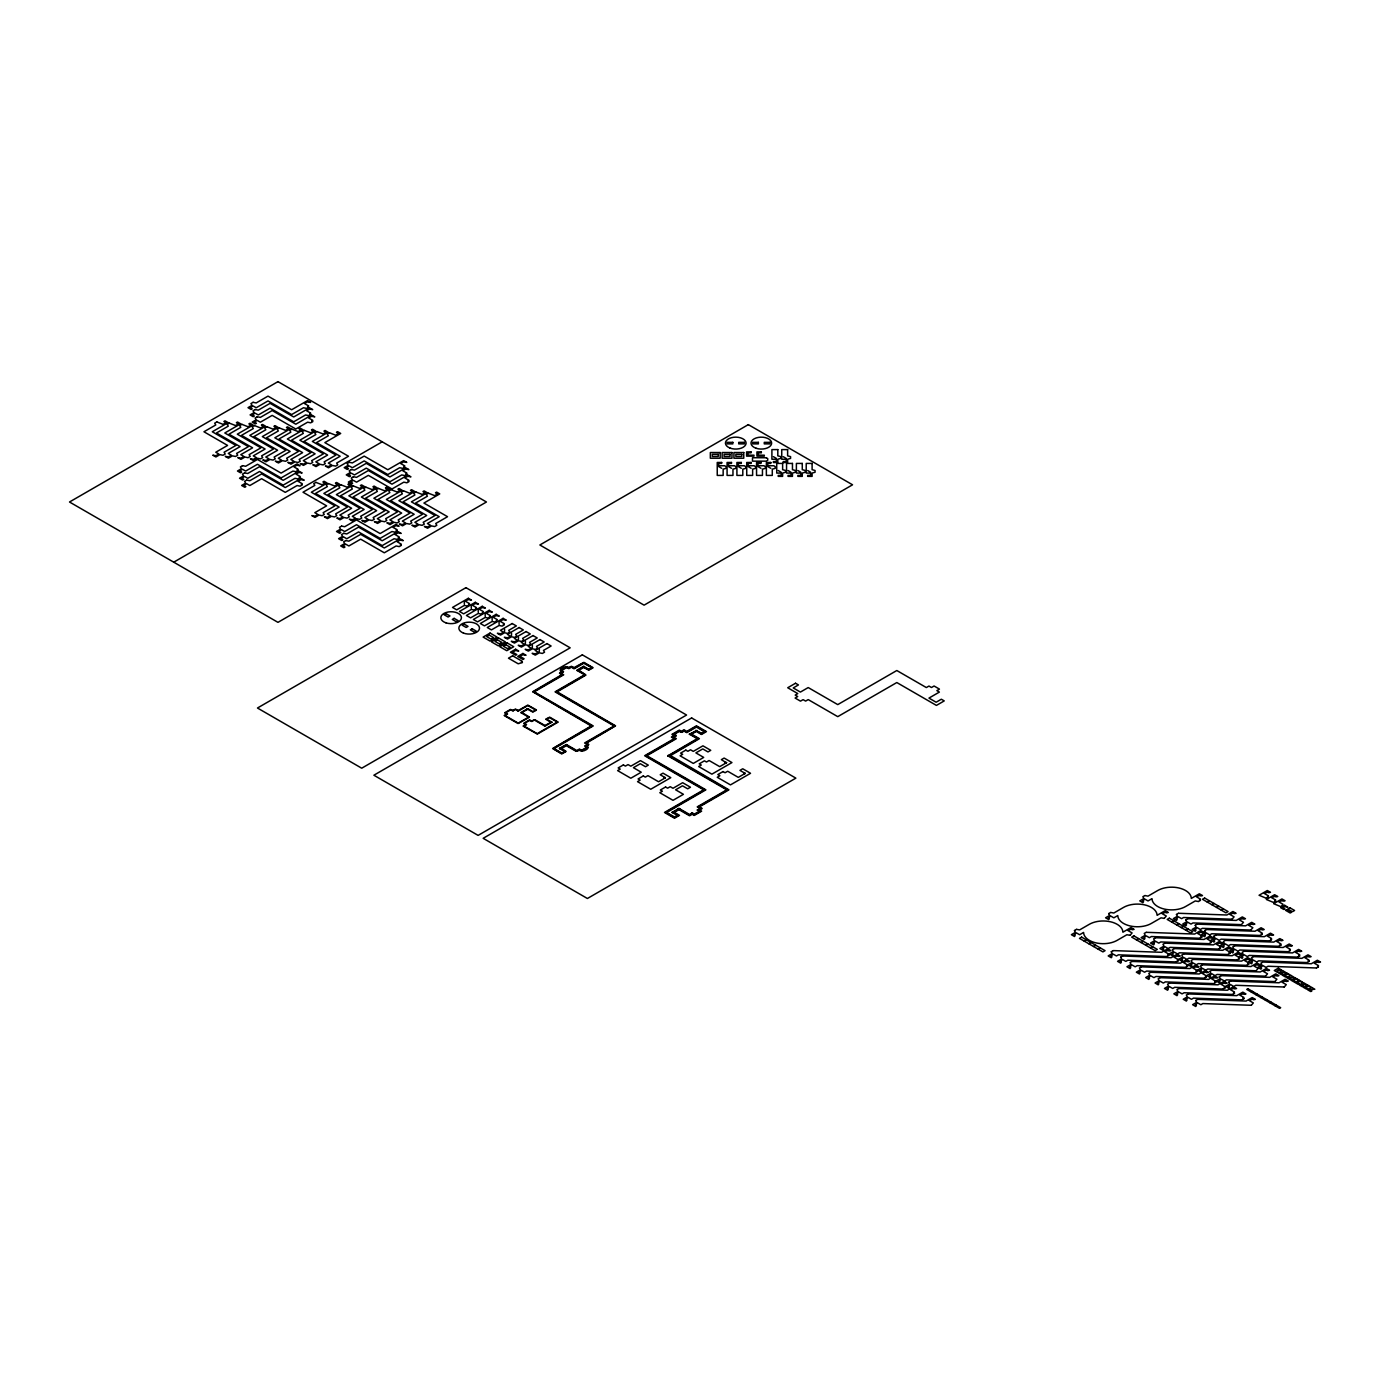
<?xml version="1.0" encoding="UTF-8"?>
<svg xmlns="http://www.w3.org/2000/svg" width="1390" height="1390" viewBox="0 0 1390 1390"><rect width="100%" height="100%" fill="white"/><g stroke="black" fill="none" stroke-linecap="round" stroke-linejoin="round"><path stroke-width="1.5" d="M504.883 712.688L510.495 709.421L513.362 710.69M504.327 715.364L506.586 714.008M533.517 691.699L562.689 674.793L560.309 673.385M523.822 723.217L529.434 719.951L532.301 721.236M560.813 670.362L566.425 667.096L569.292 668.364M523.266 725.91L525.524 724.538M529.347 717.257L518.088 723.547L504.344 715.676M560.257 673.038L562.516 671.683M536.366 710.203L532.787 712.062L527.714 709.23L521.354 712.896M545.94 719.03L549.71 717.17L557.929 721.931M585.26 674.967L556.087 691.838L614.814 725.806M592.314 667.878L588.665 669.719L583.644 666.905L577.284 670.571M557.911 722.244L537.357 734.076L523.3 726.24M553.376 748.428L592.227 725.945L533.517 691.977M565.296 751.712L561.647 753.484L553.411 748.741M588.039 744.762L585.798 746.1M587.501 747.42L581.889 750.687L579.022 749.418M614.797 726.119L585.624 742.99L588.057 744.467M527.036 708.883L528.374 708.883M528.356 709.265L527.123 709.317M582.983 666.557L584.321 666.557M584.234 666.991L583.036 666.957M550.44 722.001L551.795 722.001M551.76 722.383L550.44 722.348M559.527 748.289L560.865 748.289M560.795 748.724L559.579 748.706M674.776 735.397L676.113 735.397M676.044 735.814L674.828 735.797M680.735 731.957L682.073 731.957M681.986 732.391L684.002 731.053L686.782 732.652L696.442 727.074L704.261 731.592L701.481 733.19L695.678 730.358M667.739 755.552L669.077 755.552M669.077 755.899L667.739 755.899L697.207 738.681L689.388 734.163L696.946 730.445M689.457 733.99L690.795 733.99M690.778 734.372L689.457 734.337M696.911 730.827L695.678 730.862M664.02 777.601L665.358 777.601M665.271 778.035L664.038 777.983M680.753 732.339L679.345 731.366L674.133 734.389L676.183 735.571L673.577 737.065L676.357 738.681L646.837 755.726L705.894 789.833L666.696 812.455L674.515 816.972L677.295 815.357L672.082 812.351L673.49 812.177M673.472 812.559L672.204 812.577M678.303 808.632L679.641 808.632M679.554 809.067L678.32 809.015M725.163 762.485L726.501 762.485M726.484 762.867L721.358 759.652L724.138 758.054L731.957 762.571L711.871 774.161L698.666 766.533L701.272 765.039L699.222 763.84L704.435 760.834L706.485 762.015L709.091 760.521L719.69 766.637L726.57 762.658L725.18 762.867M691.508 813.237L692.846 813.237M692.811 813.619L691.525 813.619M672.082 812.351L678.963 808.389L689.562 814.505L692.168 812.994L694.218 814.175L699.431 811.169L697.38 809.988L698.788 809.814M698.77 810.196L697.467 810.196M743.754 773.222L745.092 773.222M745.075 773.605L743.754 773.57M173.733 562.186L382.198 441.812M568.771 668.069L571.412 666.748L574.157 668.173M573.636 668.468L583.731 662.769L592.331 667.565M512.841 710.394L515.464 709.074L518.227 710.499M517.706 710.794L527.8 705.095L536.401 709.89M531.779 720.923L534.768 719.673L544.984 725.545M544.463 725.841L551.118 722.174M560.205 748.463L566.859 744.797M579.543 749.714L576.503 750.965L566.338 745.092M675.088 735.571L672.482 737.065L675.262 738.681L645.725 755.726L704.799 789.833L665.601 812.455L674.515 817.598L678.407 815.357L673.194 812.351L678.963 809.015L689.562 815.131L692.168 813.636L694.218 814.818L700.543 811.169L698.492 809.988L701.099 808.476L698.319 806.878L727.839 789.833L668.781 755.726L698.319 738.681L690.5 734.163L696.268 730.827L701.481 733.833L705.373 731.592L696.442 726.449L686.782 732.026L684.002 730.41L681.395 731.922L679.345 730.74L673.038 734.389L675.662 735.866M697.38 809.988L699.987 808.476L697.207 806.878L726.744 789.833L667.669 755.726M1074.47 930.483L1076.416 929.354M1108.681 913.577L1110.627 912.466M1144.821 895.56L1142.875 896.689L1143.848 898.531L1139.765 900.894L1142.893 902.701L1143.553 901.745A1.824 1.06 0 0 0 1142.458 901.12L1144.891 899.139L1148.018 900.946L1151.997 898.652A19.651 11.346 0 0 0 1164.212 909.043A19.651 11.346 0 0 0 1185.548 906.558L1195.278 900.946L1198.267 901.502M1084.165 941.065L1086.32 939.831M1088.856 943.775L1091.011 942.542M1093.548 946.486L1095.702 945.252M1098.239 949.196L1100.394 947.945M1130.07 935.296L1132.085 932.933L1127.916 930.518L1131.338 929.111A1.824 1.06 0 0 0 1132.433 929.736L1134.084 929.371L1130.956 927.564L1122.894 932.203A19.651 11.346 0 0 0 1110.679 921.813A19.651 11.346 0 0 0 1089.343 924.298L1079.613 929.91L1076.624 929.354M1164.264 918.39L1166.28 916.027L1162.11 913.63L1165.55 912.222A1.824 1.06 0 0 0 1166.644 912.848L1168.278 912.466L1165.15 910.659L1157.106 915.315A19.651 11.346 0 0 0 1144.873 904.925A19.651 11.346 0 0 0 1123.554 907.409L1113.824 913.022L1110.836 912.466M1111.288 951.716L1113.234 950.604M1198.475 901.502L1200.421 900.373M1176.461 914.411L1178.407 913.282M1146.194 932.325L1144.248 933.437L1145.221 935.296L1141.138 937.642L1144.265 939.449L1144.908 938.511A1.824 1.06 0 0 0 1143.814 937.868L1146.264 935.887L1149.391 937.694L1151.389 936.547L1199.622 938.267M1136.377 939.814L1138.532 938.563M1171.874 922.143L1174.029 920.892M1207.163 901.988L1209.317 900.755M1141.068 942.524L1143.223 941.273M1120.67 957.137L1122.616 956.007M1176.565 924.854L1178.72 923.603M1185.844 919.832L1187.79 918.703M1211.854 904.699L1214.009 903.465M1155.577 937.746L1153.63 938.858L1154.603 940.7L1150.52 943.063L1153.648 944.87L1154.291 943.914A1.824 1.06 0 0 0 1153.196 943.289L1155.646 941.308L1158.774 943.115L1160.772 941.951L1209.005 943.671M1145.76 945.235L1147.914 943.984M1181.257 927.564L1183.411 926.313M1216.545 907.409L1218.7 906.158M1150.451 947.928L1152.605 946.694M1131.999 961.428L1130.053 962.558L1131.026 964.399L1126.943 966.762L1130.07 968.569L1130.713 967.614A1.824 1.06 0 0 0 1129.618 966.988L1132.068 965.007L1135.196 966.815L1137.194 965.65L1185.427 967.37M1185.948 930.275L1188.102 929.024M1195.226 925.236L1197.172 924.124M1221.237 910.12L1223.391 908.869M1164.942 943.15L1162.996 944.279L1163.969 946.121L1159.903 948.484L1163.013 950.291L1163.673 949.335A1.824 1.06 0 0 0 1162.579 948.71L1165.011 946.729L1168.139 948.536L1170.154 947.372L1218.387 949.092M1141.364 966.849L1139.435 967.961L1140.391 969.82L1136.325 972.166L1139.452 973.973L1140.095 973.035A1.824 1.06 0 0 0 1139.001 972.392L1141.433 970.411L1144.561 972.218L1146.576 971.071L1194.809 972.792M1204.609 930.657L1206.555 929.528M1174.324 948.571L1172.378 949.7L1173.351 951.542L1169.268 953.905L1172.396 955.694L1173.056 954.756A1.824 1.06 0 0 0 1171.961 954.131L1174.394 952.15L1177.521 953.94L1179.537 952.793L1227.77 954.513M1266.446 898.235L1268.392 897.106M1166.87 956.529L1168.816 955.417M1232.061 919.224L1234.077 916.861L1229.907 914.446L1233.33 913.039A1.824 1.06 0 0 0 1234.424 913.682L1236.075 913.299L1232.947 911.493L1226.866 915.002L1178.616 913.282M1199.831 938.267L1201.777 937.138M1150.746 972.27L1148.8 973.382L1149.773 975.224L1145.69 977.587L1148.818 979.394L1149.478 978.438A1.824 1.06 0 0 0 1148.383 977.813L1150.816 975.832L1153.943 977.639L1155.959 976.475L1204.192 978.195M1213.991 936.078L1215.937 934.949M1183.707 953.992L1181.761 955.104L1182.734 956.963L1178.65 959.308L1181.778 961.115L1182.438 960.177A1.824 1.06 0 0 0 1181.344 959.534L1183.776 957.554L1186.904 959.361L1188.902 958.214L1237.152 959.917M1273.744 902.457L1275.69 901.328M1176.253 961.95L1178.199 960.82M1241.444 924.645L1243.459 922.282L1239.289 919.867L1242.712 918.46A1.824 1.06 0 0 0 1243.807 919.085L1245.457 918.721L1242.33 916.914L1236.249 920.423L1187.998 918.703M1209.213 943.671L1211.159 942.559M1281.041 906.662L1283.057 904.299L1278.887 901.884L1282.327 900.477A1.824 1.06 0 0 0 1283.422 901.102L1285.055 900.737L1281.928 898.93L1273.674 903.691L1280.833 906.662M1160.129 977.674L1158.183 978.803L1159.156 980.645L1155.073 983.008L1158.2 984.815L1158.86 983.859A1.824 1.06 0 0 0 1157.766 983.234L1160.198 981.253L1163.326 983.06L1165.324 981.896L1213.574 983.616M1225.32 940.37L1223.374 941.499L1224.347 943.341L1220.264 945.687L1223.391 947.494L1224.034 946.555A1.824 1.06 0 0 0 1222.939 945.912L1225.389 943.932L1228.517 945.739L1230.515 944.592L1278.748 946.312M1193.089 959.395L1191.143 960.525L1192.116 962.366L1188.033 964.73L1191.16 966.536L1191.821 965.581A1.824 1.06 0 0 0 1190.726 964.955L1193.159 962.975L1196.286 964.782L1198.284 963.618L1246.535 965.338M1185.635 967.37L1187.581 966.241M1250.826 930.049L1252.842 927.686L1248.672 925.288L1252.095 923.881A1.824 1.06 0 0 0 1253.189 924.506L1254.84 924.124L1251.712 922.317L1245.614 925.844L1197.381 924.124M1218.596 949.092L1220.542 947.963M1169.511 983.095L1167.565 984.224L1168.538 986.066L1164.455 988.429L1167.583 990.219L1168.243 989.28A1.824 1.06 0 0 0 1167.148 988.655L1169.581 986.657L1172.708 988.464L1174.706 987.317L1222.957 989.037M1234.702 945.791L1232.756 946.903L1233.729 948.762L1229.646 951.107L1232.774 952.915L1233.417 951.976A1.824 1.06 0 0 0 1232.322 951.333L1234.772 949.353L1237.899 951.16L1239.897 950.013L1288.13 951.716M1202.472 964.816L1200.526 965.946L1201.499 967.788L1197.416 970.151L1200.543 971.957L1201.203 971.002A1.824 1.06 0 0 0 1200.109 970.376L1202.541 968.396L1205.669 970.203L1207.667 969.039L1255.917 970.759M1195.018 972.792L1196.964 971.662M1260.209 935.47L1262.155 934.358M1227.978 954.513L1229.924 953.384M1178.894 988.516L1176.948 989.628L1177.921 991.487L1173.838 993.833L1176.965 995.64L1177.625 994.701A1.824 1.06 0 0 0 1176.531 994.058L1178.963 992.078L1182.091 993.885L1184.089 992.738L1232.339 994.441M1244.085 951.194L1242.139 952.324L1243.112 954.165L1239.029 956.529L1242.156 958.335L1242.799 957.38A1.824 1.06 0 0 0 1241.704 956.754L1244.154 954.774L1247.282 956.581L1249.28 955.417L1297.513 957.137M1209.908 971.367L1211.854 970.237M1204.4 978.195L1206.346 977.083M1269.574 940.891L1271.52 939.762M1237.361 959.917L1239.307 958.805M1188.276 993.919L1186.33 995.049L1187.303 996.891L1183.22 999.254L1186.348 1001.061L1187.008 1000.105A1.824 1.06 0 0 0 1185.913 999.48L1188.346 997.499L1191.473 999.306L1193.471 998.142L1241.722 999.862M1253.467 956.615L1251.521 957.745L1252.494 959.587L1248.411 961.95L1251.539 963.756L1252.181 962.801A1.824 1.06 0 0 0 1251.087 962.175L1253.537 960.195L1256.664 962.002L1258.662 960.837L1306.895 962.558M1219.291 976.77L1221.237 975.658M1213.783 983.616L1215.729 982.487M1278.956 946.312L1280.902 945.183M1246.743 965.338L1248.689 964.226M1195.713 1000.47L1197.659 999.341M1228.673 982.191L1230.619 981.062M1223.165 989.037L1225.111 987.908M1288.339 951.716L1290.285 950.604M1256.126 970.759L1258.141 968.396L1253.971 965.981L1257.394 964.573A1.824 1.06 0 0 0 1258.489 965.199L1260.139 964.834L1257.012 963.027L1250.931 966.536L1202.68 964.816M1232.548 994.441L1234.494 993.329M1297.721 957.137L1299.667 956.007M1265.508 976.18L1267.524 973.799L1263.354 971.402L1266.777 969.994A1.824 1.06 0 0 0 1267.871 970.62L1269.522 970.237L1266.394 968.448L1260.313 971.957L1212.063 970.237M1251.4 992.113L1252.546 991.452M1241.93 999.862L1243.876 998.75M1307.104 962.558L1309.05 961.428M1274.891 981.583L1276.906 979.22L1272.736 976.823L1276.159 975.398A1.824 1.06 0 0 0 1277.254 976.041L1278.904 975.658L1275.777 973.851L1269.678 977.361L1221.445 975.658M1256.091 994.823L1257.238 994.163M1260.782 997.534L1261.929 996.873M1251.313 1005.283L1253.328 1002.92L1249.158 1000.505L1252.581 999.097A1.824 1.06 0 0 0 1253.676 999.723L1255.326 999.358L1252.199 997.551L1246.1 1001.061L1197.867 999.341M1316.486 967.979L1318.432 966.849M1284.256 987.004L1286.271 984.641L1282.119 982.226L1285.542 980.819A1.824 1.06 0 0 0 1286.636 981.462L1288.269 981.079L1285.142 979.272L1279.061 982.782L1230.828 981.062M1265.473 1000.244L1266.62 999.584M1270.165 1002.937L1271.294 1002.277M1274.839 1005.648L1275.985 1004.987M807.677 470.515L810.631 472.218M783.213 456.684L786.167 458.387M797.86 470.515L800.796 472.218M773.379 456.684L776.332 458.387M788.026 470.515L790.98 472.218M778.209 470.515L781.145 472.218M767.853 466.606L770.807 468.308M758.036 466.606L760.973 468.308M748.202 466.606L751.156 468.308M738.368 466.606L741.322 468.308M728.551 466.606L731.488 468.308M718.717 466.606L721.671 468.308M1268.392 896.984L1267.454 896.446L1268.462 895.872L1264.292 893.457L1267.732 892.05A1.824 1.06 0 0 0 1268.827 892.693L1270.46 892.31L1267.332 890.504L1259.079 895.264L1266.238 898.235M1275.69 901.206L1274.752 900.668L1275.759 900.077L1271.589 897.679L1275.03 896.272A1.824 1.06 0 0 0 1276.124 896.898L1277.757 896.515L1274.63 894.708L1266.377 899.486L1273.535 902.457M1262.155 934.236L1261.216 933.68L1262.224 933.107L1258.054 930.692L1261.477 929.285A1.824 1.06 0 0 0 1262.572 929.927L1264.205 929.545L1261.095 927.738L1254.996 931.248L1206.763 929.528M1271.52 939.64L1270.582 939.101L1271.589 938.528L1267.419 936.113L1270.86 934.706A1.824 1.06 0 0 0 1271.954 935.331L1273.588 934.966L1270.46 933.159L1264.379 936.669L1216.146 934.949M1280.902 945.061L1279.964 944.522L1280.972 943.932L1276.802 941.534L1280.242 940.127A1.824 1.06 0 0 0 1281.337 940.752L1282.97 940.37L1279.842 938.58L1273.761 942.09L1225.528 940.37M1290.285 950.482L1289.347 949.943L1290.354 949.353L1286.184 946.955L1289.625 945.548A1.824 1.06 0 0 0 1290.719 946.173L1292.352 945.791L1289.225 943.984L1283.144 947.494L1234.911 945.791M1299.667 955.903L1298.729 955.347L1299.737 954.774L1295.567 952.359L1299.007 950.951A1.824 1.06 0 0 0 1300.102 951.594L1301.735 951.212L1298.608 949.405L1292.526 952.915L1244.293 951.194M1309.05 961.307L1308.112 960.768L1309.119 960.195L1304.949 957.779L1308.39 956.372A1.824 1.06 0 0 0 1309.484 956.998L1311.118 956.633L1307.99 954.826L1301.909 958.335L1253.676 956.615M1318.432 966.728L1317.494 966.189L1318.502 965.598L1314.332 963.201L1317.772 961.793A1.824 1.06 0 0 0 1318.867 962.419L1320.5 962.036L1317.373 960.229L1311.291 963.756L1263.041 962.036L1260.904 963.148L1261.877 965.007L1257.794 967.353L1260.921 969.16L1261.564 968.222A1.824 1.06 0 0 0 1260.469 967.579L1262.902 965.598L1266.029 967.405L1268.045 966.259L1316.278 967.979M1200.421 900.251L1199.483 899.712L1200.491 899.139L1196.321 896.724L1199.744 895.316A1.824 1.06 0 0 0 1200.838 895.942L1202.489 895.577L1199.361 893.77L1191.3 898.427A19.651 11.346 0 0 0 1179.085 888.019A19.651 11.346 0 0 0 1157.748 890.504L1148.018 896.133L1145.03 895.56M1231.853 919.224L1183.602 917.504L1181.604 918.668L1178.477 916.861L1176.044 918.842A1.824 1.06 0 0 1 1177.139 919.468L1176.479 920.423L1173.351 918.616L1177.434 916.253L1176.461 914.533M1241.235 924.645L1192.985 922.925L1190.987 924.072L1187.859 922.282L1185.427 924.263A1.824 1.06 0 0 1 1186.521 924.889L1185.861 925.827L1182.734 924.037L1186.817 921.674L1185.844 919.954M1250.618 930.049L1202.367 928.346L1200.369 929.493L1197.242 927.686L1194.809 929.667A1.824 1.06 0 0 1 1195.904 930.31L1195.244 931.248L1192.116 929.441L1196.199 927.095L1195.226 925.358M1260 935.47L1211.75 933.75L1209.752 934.914L1206.624 933.107L1204.174 935.088A1.824 1.06 0 0 1 1205.269 935.713L1204.626 936.669L1201.499 934.862L1205.582 932.499L1204.609 930.779M1269.365 940.891L1221.132 939.171L1219.134 940.335L1216.007 938.528L1213.557 940.509A1.824 1.06 0 0 1 1214.652 941.134L1214.009 942.09L1210.881 940.283L1214.964 937.92L1213.991 936.2M1201.777 937.016L1200.838 936.478L1201.846 935.887L1197.676 933.489L1201.116 932.082A1.824 1.06 0 0 0 1202.211 932.707L1203.844 932.325L1200.717 930.518L1194.635 934.045L1146.402 932.325M1211.159 942.437L1210.221 941.899L1211.229 941.308L1207.059 938.91L1210.499 937.485A1.824 1.06 0 0 0 1211.594 938.128L1213.227 937.746L1210.099 935.939L1204.018 939.449L1155.785 937.746M1220.542 947.841L1219.603 947.302L1220.611 946.729L1216.441 944.314L1219.881 942.906A1.824 1.06 0 0 0 1220.959 943.532L1222.609 943.167L1219.482 941.36L1213.4 944.87L1165.15 943.15M1229.924 953.262L1228.986 952.723L1229.994 952.15L1225.824 949.735L1229.246 948.327A1.824 1.06 0 0 0 1230.341 948.953L1231.992 948.588L1228.864 946.781L1222.783 950.291L1174.533 948.571M1239.307 958.683L1238.368 958.144L1239.376 957.554L1235.206 955.156L1238.629 953.748A1.824 1.06 0 0 0 1239.724 954.374L1241.374 953.992L1238.247 952.185L1232.166 955.712L1183.915 953.992M1248.689 964.104L1247.751 963.548L1248.759 962.975L1244.589 960.56L1248.012 959.152A1.824 1.06 0 0 0 1249.106 959.795L1250.757 959.413L1247.629 957.606L1241.548 961.115L1193.298 959.395M1265.3 976.18L1217.049 974.46L1215.051 975.606L1211.924 973.799L1209.491 975.78A1.824 1.06 0 0 1 1210.586 976.423L1209.926 977.361L1206.798 975.554L1210.881 973.209L1209.908 971.471M1274.682 981.583L1226.432 979.881L1224.434 981.027L1221.306 979.22L1218.874 981.201A1.824 1.06 0 0 1 1219.968 981.827L1219.308 982.782L1216.181 980.975L1220.264 978.612L1219.291 976.892M1284.047 987.004L1235.814 985.284L1233.816 986.448L1230.689 984.641L1228.239 986.622A1.824 1.06 0 0 1 1229.333 987.248L1228.69 988.203L1225.563 986.396L1229.646 984.033L1228.673 982.313M1164.056 918.39L1161.067 917.834L1151.337 923.447A19.651 11.346 0 0 1 1130.018 925.931A19.651 11.346 0 0 1 1117.786 915.541L1113.824 917.834L1110.697 916.027L1108.247 918.008A1.824 1.06 0 0 1 1109.342 918.651L1108.699 919.589L1105.571 917.782L1109.654 915.437L1108.681 913.699M1168.816 955.295L1167.878 954.756L1168.886 954.165L1164.716 951.768L1168.156 950.36A1.824 1.06 0 0 0 1169.251 950.986L1170.884 950.604L1167.756 948.797L1161.675 952.306L1113.442 950.604M1178.199 960.716L1177.26 960.16L1178.268 959.587L1174.098 957.171L1177.539 955.764A1.824 1.06 0 0 0 1178.633 956.407L1180.266 956.025L1177.139 954.218L1171.058 957.727L1122.825 956.007M1187.581 966.12L1186.643 965.581L1187.651 965.007L1183.481 962.592L1186.921 961.185A1.824 1.06 0 0 0 1188.016 961.81L1189.649 961.446L1186.521 959.639L1180.44 963.148L1132.207 961.428M1196.964 971.54L1196.025 971.002L1197.033 970.411L1192.863 968.013L1196.303 966.606A1.824 1.06 0 0 0 1197.398 967.231L1199.031 966.849L1195.904 965.042L1189.823 968.569L1141.572 966.849M1206.346 976.962L1205.408 976.423L1206.416 975.832L1202.246 973.417L1205.669 972.01A1.824 1.06 0 0 0 1206.763 972.652L1208.414 972.27L1205.286 970.463L1199.205 973.973L1150.955 972.27M1215.729 982.365L1214.791 981.827L1215.798 981.253L1211.628 978.838L1215.051 977.431A1.824 1.06 0 0 0 1216.146 978.056L1217.796 977.691L1214.669 975.884L1208.588 979.394L1160.337 977.674M1225.111 987.786L1224.173 987.248L1225.181 986.657L1221.011 984.259L1224.434 982.852A1.824 1.06 0 0 0 1225.528 983.477L1227.179 983.112L1224.051 981.305L1217.97 984.815L1169.72 983.095M1234.494 993.207L1233.556 992.669L1234.563 992.078L1230.393 989.68L1233.816 988.273A1.824 1.06 0 0 0 1234.911 988.898L1236.561 988.516L1233.434 986.709L1227.353 990.236L1179.102 988.516M1243.876 998.628L1242.938 998.072L1243.946 997.499L1239.776 995.084L1243.199 993.676A1.824 1.06 0 0 0 1244.293 994.319L1245.944 993.937L1242.816 992.13L1236.735 995.64L1188.485 993.919M1129.861 935.296L1126.873 934.74L1117.143 940.352A19.651 11.346 0 0 1 1095.806 942.837A19.651 11.346 0 0 1 1083.592 932.447L1079.613 934.74L1076.486 932.933L1074.053 934.914A1.824 1.06 0 0 1 1075.148 935.54L1074.487 936.495L1071.36 934.688L1075.443 932.325L1074.47 930.605M1166.662 956.529L1118.429 954.826L1116.431 955.973L1113.303 954.165L1110.853 956.146A1.824 1.06 0 0 1 1111.948 956.789L1111.305 957.727L1108.178 955.92L1112.261 953.575L1111.288 951.837M1176.044 961.95L1127.811 960.229L1125.813 961.394L1122.686 959.587L1120.236 961.567A1.824 1.06 0 0 1 1121.33 962.193L1120.688 963.148L1117.56 961.341L1121.643 958.978L1120.67 957.258M1251.104 1005.283L1202.854 1003.563L1200.856 1004.727L1197.728 1002.92L1195.296 1004.901A1.824 1.06 0 0 1 1196.39 1005.526L1195.73 1006.482L1192.603 1004.675L1196.686 1002.312L1195.713 1000.591M577.806 670.275L585.277 674.654M563.037 671.978L560.865 670.692M550.805 722.174L545.992 719.36M585.277 745.805L587.501 747.142M521.875 712.601L529.347 716.979M526.045 724.833L523.856 723.547M504.987 713.07L507.107 714.304M560.5 748.463L565.365 751.347M539.303 649.199L539.303 651.615M532.353 645.186L532.353 647.601M525.403 641.19L525.403 643.587M518.453 637.176L518.453 639.574M511.503 633.162L511.503 635.56M504.553 629.149L504.553 631.547M499.08 621.869L499.08 624.284M492.13 617.872L492.13 620.27M485.18 613.859L485.18 616.257M478.23 609.845L478.23 612.243M471.28 605.832L471.28 608.229M464.33 601.818L464.33 604.216M532.735 691.751L591.184 725.945L552.612 748.532L561.734 753.936L566.147 751.451L561.543 748.463L566.338 745.7L576.155 751.33L579.543 750.322C582.236 753.102 591.549 747.768 586.841 746.1L588.839 744.571L586.667 742.99L615.579 725.841L557.129 691.838L585.972 675.071L578.848 670.275L583.644 667.513L588.804 670.171L593.113 667.739L583.87 662.352L574.157 667.565L571.429 666.314L568.771 667.461C566.495 664.802 556.643 669.598 561.473 671.683L559.492 673.212L561.647 674.793L532.752 691.681M670.536 755.621L728.951 789.833L699.413 806.878L702.193 808.476L699.587 809.988L701.637 811.169L694.218 815.461L692.168 814.262L689.562 815.774L678.963 809.658L674.289 812.351L679.501 815.357L674.515 818.241L664.49 812.455L703.688 789.833L644.63 755.726L674.15 738.681L671.37 737.065L673.976 735.571L671.926 734.389L679.345 730.097L681.395 731.279L684.002 729.785L686.782 731.383L696.442 725.806L706.468 731.592L701.481 734.476L696.268 731.47L691.595 734.163L699.413 738.681L670.553 755.552M277.965 381.642L69.5 501.999L277.965 622.355L486.448 501.999L277.965 381.642M216.84 421.935L214.686 423.168L215.763 424.958L203.948 431.769L227.578 445.426L215.763 452.236L218.89 454.043L215.989 455.711L212.774 455.173L215.902 456.98L219.933 454.652L223.026 455.26L225.18 454.026L224.103 452.236L235.918 445.426L212.288 431.769L228.134 422.63L225.006 420.822L223.877 421.483L225.962 422.682L223.06 424.35L216.84 421.935M253.102 402.318L250.947 403.569L252.024 405.341L247.993 407.67L251.121 409.477L252.25 408.834L250.165 407.618L253.067 405.95L256.194 407.757L268.009 400.928L291.639 414.567L303.454 407.757L306.547 408.382L308.702 407.131L307.659 406.523L308.667 405.95L304.497 403.534L307.399 401.866L310.613 402.422L307.485 400.615L291.639 409.755L268.009 396.115L256.194 402.944L253.102 402.318M229.35 423.133L227.195 424.367L228.273 426.157L216.458 432.985L240.088 446.624L228.273 453.435L231.4 455.242L228.499 456.928L225.284 456.372L228.412 458.179L232.443 455.851L235.536 456.476L237.69 455.225L236.613 453.435L248.428 446.624L224.798 432.985L240.644 423.828L237.516 422.021L236.387 422.682L238.472 423.881L235.57 425.566L229.35 423.133M255.187 409.546L253.032 410.78L254.109 412.569L250.078 414.898L253.206 416.705L254.335 416.044L252.25 414.846L255.152 413.178L258.279 414.967L270.094 408.156L293.724 421.796L305.539 414.967L308.632 415.593L310.787 414.359L309.744 413.751L310.752 413.178L306.582 410.762L309.483 409.094L312.698 409.633L309.57 407.826L293.724 416.983L270.094 403.343L258.279 410.154L255.187 409.546M241.86 424.332L239.706 425.583L240.783 427.356L228.968 434.184L252.598 447.823L240.783 454.652L243.91 456.459L241.009 458.127L237.794 457.571L240.922 459.378L244.953 457.049L248.046 457.675L250.2 456.424L249.123 454.652L260.938 447.823L237.308 434.184L253.154 425.045L250.026 423.238L248.897 423.881L250.982 425.079L248.08 426.765L241.86 424.332M257.272 416.757L255.117 418.008L256.194 419.797L252.163 422.108L255.291 423.915L256.42 423.272L254.335 422.073L257.237 420.388L260.364 422.195L272.179 415.384L295.809 429.024L307.624 422.195L310.717 422.821L312.872 421.57L311.829 420.979L312.837 420.388L308.667 417.99L311.568 416.305L314.783 416.861L311.655 415.054L295.809 424.211L272.179 410.554L260.364 417.382L257.272 416.757M254.37 425.531L252.215 426.782L253.293 428.572L241.478 435.383L265.108 449.022L253.293 455.851L256.42 457.657L253.519 459.326L250.304 458.77L253.432 460.577L257.463 458.248L260.555 458.874L262.71 457.64L261.633 455.851L273.448 449.022L249.818 435.383L265.664 426.243L262.536 424.437L261.407 425.079L263.492 426.296L260.59 427.964L254.37 425.531M266.88 426.747L264.726 427.981L265.803 429.771L253.988 436.599L277.618 450.238L265.803 457.049L268.93 458.856L266.029 460.524L262.814 459.986L265.942 461.793L269.973 459.464L273.065 460.09L275.22 458.839L274.143 457.049L285.958 450.238L262.328 436.599L278.174 427.442L275.046 425.635L273.917 426.296L276.002 427.495L273.1 429.163L266.88 426.747M279.39 427.946L277.236 429.197L278.313 430.969L266.498 437.798L290.128 451.437L278.313 458.248L281.44 460.055L278.539 461.741L275.324 461.185L278.452 462.992L282.483 460.663L285.576 461.289L287.73 460.038L286.653 458.248L298.468 451.437L274.838 437.798L290.684 428.641L287.556 426.834L286.427 427.495L288.512 428.693L285.61 430.379L279.39 427.946M291.9 429.145L289.745 430.396L290.823 432.186L279.008 438.997L302.62 452.636L290.823 459.464L293.95 461.272L291.049 462.94L287.834 462.384L290.962 464.191L294.993 461.862L298.086 462.488L300.24 461.237L299.163 459.464L310.96 452.636L287.348 438.997L303.176 429.858L300.066 428.051L298.937 428.693L301.022 429.91L298.12 431.578L291.9 429.145M242.555 465.65L240.401 466.901L241.478 468.691L237.447 471.019L240.574 472.826L241.704 472.166L239.619 470.967L242.52 469.281L245.648 471.088L257.463 464.277L281.093 477.917L292.908 471.088L296.001 471.714L298.155 470.48L297.113 469.872L298.12 469.281L293.95 466.884L296.852 465.216L300.066 465.754L296.939 463.947L281.093 473.104L257.463 459.464L245.648 466.276L242.555 465.65M304.393 430.361L302.238 431.595L303.315 433.385L291.518 440.196L315.13 453.835L303.315 460.663L306.443 462.47L303.541 464.138L300.344 463.6L303.454 465.389L307.485 463.078L310.578 463.687L312.733 462.453L311.655 460.663L323.47 453.835L299.858 440.196L315.686 431.056L312.559 429.249L311.43 429.91L313.514 431.108L310.613 432.777L304.393 430.361M244.64 472.878L242.486 474.129L243.563 475.901L239.532 478.23L242.659 480.036L243.789 479.394L241.704 478.177L244.605 476.509L247.733 478.316L259.548 471.488L283.178 485.145L294.993 478.316L298.086 478.942L300.24 477.691L299.197 477.1L300.205 476.509L296.035 474.112L298.937 472.426L302.134 472.982L299.024 471.175L283.178 480.315L259.548 466.675L247.733 473.503L244.64 472.878M316.903 431.56L314.748 432.794L315.825 434.584L304.01 441.412L327.64 455.051L315.825 461.862L318.953 463.669L316.051 465.355L312.837 464.799L315.964 466.606L319.995 464.277L323.088 464.903L325.243 463.652L324.165 461.862L335.98 455.051L312.35 441.412L328.196 432.255L325.069 430.448L323.94 431.108L326.024 432.307L323.123 433.975L316.903 431.56M246.725 480.106L244.57 481.34L245.648 483.129L241.617 485.457L244.744 487.264L245.874 486.604L243.789 485.405L246.69 483.737L249.818 485.544L261.633 478.716L285.263 492.355L297.078 485.544L300.171 486.153L302.308 484.919L301.283 484.311L302.273 483.737L298.12 481.322L301.022 479.654L304.219 480.21L301.109 478.403L285.263 487.543L261.633 473.903L249.818 480.732L246.725 480.106M329.413 432.759L327.258 434.01L328.335 435.782L316.52 442.611L340.15 456.25L328.335 463.078L331.463 464.868L328.561 466.553L325.347 465.998L328.474 467.805L332.505 465.476L335.598 466.102L337.753 464.851L336.675 463.078L348.49 456.25L324.86 442.611L340.706 433.454L337.579 431.665L336.45 432.307L338.535 433.506L335.633 435.192L329.413 432.759M349.272 462.297L347.118 463.53L348.195 465.32L344.181 467.648L347.291 469.455L348.456 468.778L346.371 467.579L349.238 465.928L352.365 467.735L364.18 460.907L387.81 474.546L399.625 467.735L402.718 468.343L404.872 467.109L403.83 466.501L404.838 465.928L400.668 463.513L403.534 461.862L406.784 462.401L403.656 460.594L387.81 469.733L364.18 456.094L352.365 462.922L349.272 462.297M315.895 482.365L313.74 483.616L314.818 485.405L303.003 492.216L326.633 505.856L314.818 512.684L317.945 514.491L315.078 516.142L311.829 515.603L314.957 517.41L318.988 515.082L322.08 515.707L324.235 514.474L323.158 512.684L334.973 505.856L311.343 492.216L327.189 483.077L324.061 481.27L322.897 481.948L324.982 483.147L322.115 484.797L315.895 482.365M351.357 469.507L349.203 470.758L350.28 472.548L346.249 474.876L349.377 476.683L350.541 476.005L348.456 474.807L351.322 473.139L354.45 474.946L366.265 468.135L389.895 481.774L401.71 474.946L404.803 475.571L406.957 474.32L405.915 473.729L406.923 473.139L402.753 470.741L405.619 469.09L408.868 469.611L405.741 467.805L389.895 476.961L366.265 463.322L354.45 470.133L351.357 469.507M328.405 483.581L326.25 484.815L327.328 486.604L315.513 493.433L339.143 507.072L327.328 513.883L330.455 515.69L327.588 517.341L324.339 516.819L327.467 518.626L331.498 516.298L334.59 516.924L336.745 515.673L335.668 513.883L347.465 507.072L323.853 493.433L339.699 484.276L336.571 482.469L335.407 483.147L337.492 484.346L334.625 485.996L328.405 483.581M353.442 476.735L351.288 477.986L352.365 479.759L348.334 482.087L351.462 483.894L352.626 483.233L350.541 482.017L353.408 480.367L356.535 482.174L368.35 475.345L391.98 488.985L403.795 482.174L406.888 482.799L409.042 481.548L408 480.94L409.007 480.367L404.838 477.952L407.704 476.301L410.954 476.839L407.826 475.032L391.98 484.172L368.35 470.532L356.535 477.361L353.442 476.735M340.915 484.78L338.76 486.031L339.838 487.803L328.023 494.632L351.635 508.271L339.838 515.082L342.965 516.889L340.098 518.557L336.849 518.018L339.977 519.825L344.008 517.497L347.083 518.122L349.238 516.872L348.16 515.082L359.975 508.271L336.363 494.632L352.191 485.475L349.064 483.668L347.9 484.346L349.985 485.544L347.118 487.212L340.915 484.78M353.408 485.979L351.253 487.23L352.33 489.019L340.533 495.83L364.145 509.47L352.33 516.298L355.458 518.105L352.591 519.756L349.342 519.217L352.469 521.024L356.5 518.696L359.593 519.321L361.748 518.07L360.67 516.298L372.485 509.47L348.855 495.83L364.701 486.691L361.574 484.884L360.41 485.544L362.495 486.761L359.628 488.411L353.408 485.979M365.918 487.195L363.763 488.429L364.84 490.218L353.025 497.029L376.655 510.669L364.84 517.497L367.968 519.304L365.101 520.955L361.852 520.433L364.979 522.223L369.01 519.912L372.103 520.52L374.257 519.287L373.18 517.497L384.995 510.669L361.365 497.029L377.211 487.89L374.084 486.083L372.92 486.761L375.005 487.959L372.138 489.61L365.918 487.195M378.428 488.394L376.273 489.628L377.35 491.417L365.535 498.245L389.165 511.885L377.35 518.696L380.478 520.503L377.611 522.154L374.362 521.632L377.489 523.439L381.52 521.111L384.613 521.736L386.767 520.486L385.69 518.696L397.505 511.885L373.875 498.245L389.721 489.089L386.594 487.282L385.43 487.959L387.515 489.158L384.648 490.809L378.428 488.394M390.938 489.593L388.783 490.844L389.86 492.616L378.045 499.444L401.675 513.084L389.86 519.912L392.988 521.702L390.121 523.37L386.872 522.831L389.999 524.638L394.03 522.31L397.123 522.935L399.278 521.684L398.2 519.912L410.015 513.084L386.385 499.444L402.231 490.288L399.104 488.498L397.94 489.158L400.025 490.375L397.158 492.025L390.938 489.593M341.61 526.098L339.455 527.349L340.533 529.138L336.502 531.466L339.629 533.256L340.793 532.596L338.708 531.397L341.575 529.729L344.703 531.536L356.5 524.725L380.13 538.364L391.945 531.536L395.038 532.161L397.192 530.911L396.15 530.32L397.158 529.729L392.988 527.331L395.855 525.663L399.104 526.202L395.976 524.395L380.13 533.552L356.5 519.912L344.703 526.723L341.61 526.098M403.447 490.792L401.293 492.043L402.37 493.832L390.555 500.643L414.185 514.283L402.37 521.111L405.498 522.918L402.631 524.569L399.382 524.03L402.509 525.837L406.54 523.509L409.633 524.134L411.788 522.901L410.71 521.111L422.525 514.283L398.895 500.643L414.741 491.504L411.614 489.697L410.45 490.375L412.535 491.574L409.668 493.224L403.447 490.792M343.695 533.326L341.54 534.577L342.618 536.349L338.587 538.677L341.714 540.484L342.878 539.807L340.793 538.608L343.66 536.957L346.77 538.764L358.585 531.936L382.215 545.575L394.03 538.764L397.123 539.389L399.278 538.139L398.235 537.53L399.243 536.957L395.073 534.542L397.94 532.891L401.189 533.43L398.061 531.623L382.215 540.762L358.585 527.123L346.77 533.951L343.695 533.326M415.958 492.008L413.803 493.242L414.88 495.031L403.065 501.842L426.695 515.499L414.88 522.31L418.008 524.117L415.141 525.768L411.892 525.246L415.019 527.053L419.05 524.725L422.143 525.333L424.298 524.1L423.22 522.31L435.035 515.499L411.405 501.842L427.251 492.703L424.124 490.896L422.96 491.574L425.045 492.772L422.178 494.423L415.958 492.008M345.762 540.554L343.625 541.787L344.703 543.577L340.672 545.905L343.799 547.712L344.963 547.034L342.878 545.836L345.728 544.185L348.855 545.975L360.67 539.164L384.3 552.803L396.115 545.975L399.208 546.6L401.363 545.366L400.32 544.758L401.328 544.185L397.158 541.77L400.025 540.119L403.274 540.641L400.146 538.834L384.3 547.99L360.67 534.351L348.855 541.162L345.762 540.554M428.467 493.207L426.313 494.44L427.39 496.23L415.575 503.058L439.205 516.698L427.39 523.509L430.518 525.316L427.651 526.984L424.402 526.445L427.529 528.252L431.56 525.924L434.653 526.549L436.808 525.298L435.73 523.509L447.545 516.698L423.915 503.058L439.761 493.902L436.634 492.095L435.47 492.772L437.555 493.971L434.688 495.639L428.467 493.207M465.945 587.657L257.463 708.014L361.713 768.201L570.178 647.827L465.945 587.657M748.324 424.628L539.859 544.984L644.091 605.154L852.557 484.797L748.324 424.628M468.361 598.291L452.514 607.43L456.684 609.845L464.33 605.432L467.422 606.04L469.577 604.806L468.534 604.198L469.542 603.625L465.372 601.21L468.239 599.559L471.488 600.098L468.361 598.291M445.982 613.633L444.105 614.728L448.101 617.021L449.978 615.944L445.982 613.633M475.31 602.304L459.464 611.444L463.634 613.859L471.28 609.446L474.372 610.054L476.527 608.82L475.484 608.212L476.492 607.639L472.322 605.223L475.189 603.573L478.438 604.094L475.31 602.304M454.148 618.359L452.271 619.436L456.268 621.747L458.144 620.652L454.148 618.359M482.261 606.301L466.415 615.457L470.584 617.872L478.23 613.459L481.322 614.067L483.442 611.652L479.272 609.237L482.139 607.586L485.388 608.108L482.261 606.301M464.051 624.075L462.175 625.153L466.171 627.463L468.048 626.369L464.051 624.075M489.211 610.314L473.365 619.471L477.534 621.869L485.18 617.455L488.272 618.081L490.427 616.847L489.384 616.239L490.392 615.666L486.222 613.251L489.089 611.6L492.338 612.121L489.211 610.314M496.161 614.328L480.315 623.485L484.484 625.882L492.13 621.469L495.222 622.095L497.342 619.662L493.172 617.264L496.039 615.614L499.288 616.135L496.161 614.328M472.218 628.784L470.341 629.861L474.338 632.172L476.214 631.095L472.218 628.784M503.111 618.341L487.264 627.498L491.434 629.896L499.08 625.483L502.172 626.108L504.327 624.857L503.284 624.266L504.292 623.676L500.122 621.278L502.989 619.627L506.238 620.149L503.111 618.341M490.079 633.058L483.129 637.072L490.079 641.085L497.029 637.072L490.079 633.058M489.263 635.126L486.691 636.603L490.896 639.035L493.467 637.541L489.263 635.126M512.198 623.537L500.383 630.348L503.51 632.155L500.643 633.805L497.394 633.284L500.522 635.091L504.553 632.763L507.645 633.371L509.8 632.137L508.723 630.348L516.368 625.934L512.198 623.537M498.419 637.888L491.469 641.885L498.419 645.898L505.369 641.885L498.419 637.888M497.603 639.939L495.031 641.416L499.236 643.848L501.807 642.371L497.603 639.939M519.148 627.533L507.333 634.361L510.46 636.168L507.593 637.819L504.344 637.298L507.472 639.087L511.503 636.776L514.595 637.385L516.75 636.151L515.673 634.361L523.318 629.948L519.148 627.533M506.759 642.701L499.809 646.715L506.759 650.711L513.709 646.715L506.759 642.701M526.098 631.547L514.283 638.375L517.41 640.182L514.543 641.832L511.294 641.294L514.422 643.101L518.453 640.773L521.545 641.398L523.7 640.164L522.623 638.375L530.268 633.962L526.098 631.547M505.943 644.751L503.371 646.228L507.576 648.661L510.147 647.184L505.943 644.751M533.048 635.56L521.233 642.389L524.36 644.196L521.493 645.846L518.244 645.308L521.372 647.115L525.403 644.786L528.495 645.412L530.65 644.178L529.573 642.389L537.218 637.975L533.048 635.56M515.62 649.234L510.425 652.24L515.638 655.246L516.802 654.568L512.632 652.171L515.499 650.503L518.748 651.041L515.62 649.234M539.998 639.574L528.183 646.402L531.31 648.209L528.443 649.86L525.194 649.321L528.322 651.128L532.353 648.8L535.445 649.425L537.6 648.174L536.523 646.402L544.168 641.989L539.998 639.574M512.632 655.785L508.462 658.182L518.192 663.795L522.397 662.578L521.354 661.97L522.362 661.397L512.632 655.785M522.918 653.456L517.723 656.445L522.935 659.451L524.1 658.791L519.93 656.375L522.796 654.725L526.045 655.263L522.918 653.456M546.948 643.587L535.133 650.416L538.26 652.223L535.393 653.873L532.144 653.335L535.272 655.142L539.303 652.814L542.395 653.439L544.55 652.188L543.473 650.416L551.118 646.003L546.948 643.587M582.341 654.846L373.875 775.22L478.108 835.39L686.573 715.033L582.341 654.846M566.72 667.495L561.508 670.501L563.558 671.683L560.952 673.177L563.732 674.793L534.212 691.838L593.269 725.945L554.071 748.567L561.89 753.085L564.67 751.486L559.458 748.463L566.338 744.501L576.937 750.617L579.543 749.106L581.593 750.287L586.806 747.281L584.756 746.1L587.362 744.606L584.582 742.99L614.119 725.945L555.044 691.838L584.582 674.793L576.763 670.275L583.644 666.297L588.856 669.32L591.636 667.704L583.817 663.204L574.157 668.764L571.377 667.165L568.771 668.677L566.72 667.495M510.79 709.821L505.578 712.827L507.628 714.008L505.022 715.52L518.227 723.13L528.652 717.118L520.833 712.601L527.714 708.639L532.926 711.645L535.706 710.029L527.887 705.529L518.227 711.107L515.447 709.491L512.841 711.002L510.79 709.821M529.729 720.35L524.516 723.356L526.567 724.538L523.961 726.049L537.166 733.659L557.234 722.07L549.432 717.553L546.652 719.169L551.847 722.174L544.984 726.136L534.385 720.02L531.779 721.532L529.729 720.35M691.629 717.952L483.164 838.309L587.397 898.496L795.862 778.139L691.629 717.952M623.38 764.917L618.168 767.923L620.218 769.104L617.612 770.599L630.817 778.226L641.242 772.215L633.423 767.697L640.303 763.718L645.516 766.741L648.296 765.125L640.477 760.625L630.817 766.185L628.037 764.587L625.43 766.099L623.38 764.917M795.532 683.255L787.713 687.755L797.791 693.575L795.184 695.087L797.704 696.546L795.097 698.041L800.484 701.151L803.09 699.639L805.609 701.099L808.216 699.604L837.753 716.649L896.811 682.542L936.426 705.408L944.244 700.908L941.343 699.222L936.13 702.228L928.954 698.093L939.379 692.081L936.86 690.622L939.466 689.11L934.08 686L931.474 687.511L928.954 686.052L926.348 687.564L896.811 670.519L837.753 704.608L808.216 687.564L800.397 692.081L793.238 687.946L798.451 684.923L795.532 683.255M685.843 750.114L680.631 753.119L682.681 754.301L680.092 755.795L693.28 763.423L703.705 757.411L695.886 752.894L702.767 748.915L707.979 751.938L710.759 750.322L702.94 745.822L693.28 751.382L690.5 749.783L687.894 751.295L685.843 750.114M643.292 775.95L638.08 778.956L640.13 780.138L637.524 781.649L650.728 789.259L670.797 777.67L662.995 773.153L660.215 774.769L665.428 777.774L658.547 781.753L647.949 775.62L645.342 777.132L643.292 775.95M665.567 787.001L660.354 790.024L662.404 791.205L659.798 792.7L673.003 800.327L683.428 794.316L675.61 789.798L682.49 785.819L687.702 788.825L690.482 787.226L682.664 782.709L673.003 788.286L670.223 786.688L667.617 788.182L665.567 787.001M723.026 771.572L717.813 774.577L719.864 775.759L717.257 777.271L730.462 784.898L750.548 773.292L742.729 768.774L739.949 770.39L745.162 773.396L738.281 777.375L727.682 771.241L725.076 772.753L723.026 771.572M1081.629 937.121L1079.474 938.372L1102.93 951.907L1105.085 950.656L1081.629 937.121M1133.84 935.852L1131.686 937.103L1155.142 950.638L1157.297 949.405L1133.84 935.852M1169.338 918.199L1167.183 919.433L1190.639 932.968L1192.794 931.734L1169.338 918.199M1204.626 898.044L1202.472 899.278L1225.928 912.83L1228.082 911.579L1204.626 898.044M1284.673 905.307L1280.624 907.653L1283.752 909.46L1284.881 908.799L1282.814 907.601L1284.569 906.575L1287.8 907.114L1284.673 905.307M1286.671 909.633L1285.524 910.294L1290.215 913.004L1291.362 912.344L1286.671 909.633M1289.903 907.774L1287.748 909.008L1292.439 911.718L1294.594 910.485L1289.903 907.774M1278.313 968.17L1274.265 970.515L1277.393 972.305L1278.018 971.349A1.824 1.06 0 0 0 1276.993 970.759L1278.748 969.751A1.824 1.06 0 0 0 1279.773 970.324L1281.441 969.977L1278.313 968.17M1247.855 988.742L1246.708 989.402L1279.53 1008.358L1280.677 1007.698L1247.855 988.742M1282.501 970.568L1278.435 972.913L1281.563 974.72L1282.709 974.06L1280.624 972.861L1285.628 972.375L1282.501 970.568M1286.671 972.983L1282.605 975.328L1285.733 977.135L1286.879 976.458L1284.794 975.259L1286.567 974.234L1289.798 974.772L1286.671 972.983M1290.841 975.38L1286.775 977.726L1289.903 979.533L1291.049 978.873L1288.964 977.674L1293.968 977.187L1290.841 975.38M1295.011 977.796L1290.945 980.141L1294.073 981.948L1295.219 981.288L1293.134 980.072L1294.907 979.047L1298.138 979.602L1295.011 977.796M1299.181 980.193L1295.115 982.539L1298.243 984.346L1299.389 983.686L1297.304 982.487L1299.077 981.462L1302.308 982L1299.181 980.193M1303.351 982.608L1299.285 984.954L1302.413 986.761L1303.559 986.101L1301.474 984.885L1306.478 984.415L1303.351 982.608M1307.521 985.006L1303.455 987.352L1306.583 989.159L1307.729 988.498L1305.644 987.3L1307.417 986.274L1310.648 986.813L1307.521 985.006M1311.691 987.421L1307.625 989.767L1310.753 991.574L1311.899 990.914L1309.814 989.697L1314.818 989.228L1311.691 987.421M732.825 442.35L727.178 442.35L727.178 443.879L732.825 443.879L732.825 442.35M744.362 442.35L738.716 442.35L738.716 443.879L744.362 443.879L744.362 442.35M758.367 442.35L752.72 442.35L752.72 443.879L758.367 443.879L758.367 442.35M769.921 442.35L764.274 442.35L764.274 443.879L769.921 443.879L769.921 442.35M777.809 449.596L771.902 449.596L771.902 459.239L776.332 459.239L776.332 461.567L773.379 461.567L773.379 462.522L777.809 462.522L777.809 459.239L780.763 458.405L780.763 456.65L777.809 455.833L777.809 449.596M787.626 449.596L781.736 449.596L781.736 459.239L786.167 459.239L786.167 461.567L783.213 461.567L783.213 462.522L787.626 462.522L787.626 459.239L790.58 458.405L790.58 456.65L787.626 455.833L787.626 449.596M751.017 451.889L746.604 451.889L746.604 456.146L753.971 456.146L753.971 455.19L748.081 455.19L748.081 452.845L751.017 452.845L751.017 451.889M761.338 451.889L756.924 451.889L756.924 456.146L764.292 456.146L764.292 455.19L758.401 455.19L758.401 452.845L761.338 452.845L761.338 451.889M720.176 452.532L710.342 452.532L710.342 458.214L720.176 458.214L720.176 452.532M731.974 452.532L722.14 452.532L722.14 458.214L731.974 458.214L731.974 452.532M743.754 452.532L733.937 452.532L733.937 458.214L743.754 458.214L743.754 452.532M718.23 454.322L712.288 454.322L712.288 456.424L718.23 456.424L718.23 454.322M730.028 454.322L724.086 454.322L724.086 456.424L730.028 456.424L730.028 454.322M741.826 454.322L735.866 454.322L735.866 456.424L741.826 456.424L741.826 454.322M766.255 457.744L752.494 457.744L752.494 461.15L766.255 461.15L767.732 460.316L767.732 458.561L766.255 457.744M721.671 462.47L717.24 462.47L717.24 475.415L723.148 475.415L723.148 469.16L726.084 468.343L726.084 466.588L724.624 465.754L718.717 465.754L718.717 463.426L721.671 463.426L721.671 462.47M731.488 462.47L727.074 462.47L727.074 475.415L732.964 475.415L732.964 469.16L735.918 468.343L735.918 466.588L734.441 465.754L728.551 465.754L728.551 463.426L731.488 463.426L731.488 462.47M741.322 462.47L736.909 462.47L736.909 475.415L742.799 475.415L742.799 469.16L745.752 468.343L745.752 466.588L744.276 465.754L738.368 465.754L738.368 463.426L741.322 463.426L741.322 462.47M751.156 462.47L746.725 462.47L746.725 475.415L752.633 475.415L752.633 469.16L755.569 468.343L755.569 466.588L754.092 465.754L748.202 465.754L748.202 463.426L751.156 463.426L751.156 462.47M760.973 462.47L756.56 462.47L756.56 475.415L762.45 475.415L762.45 469.16L765.404 468.343L765.404 466.588L763.927 465.754L758.036 465.754L758.036 463.426L760.973 463.426L760.973 462.47M770.807 462.47L766.376 462.47L766.376 475.415L772.284 475.415L772.284 469.16L775.22 468.343L775.22 466.588L773.761 465.754L767.853 465.754L767.853 463.426L770.807 463.426L770.807 462.47M782.622 463.426L776.732 463.426L776.732 473.069L781.145 473.069L781.145 475.415L778.209 475.415L778.209 476.37L782.622 476.37L782.622 473.069L785.576 472.253L785.576 470.498L782.622 469.664L782.622 463.426M792.456 463.426L786.549 463.426L786.549 473.069L790.98 473.069L790.98 475.415L788.026 475.415L788.026 476.37L792.456 476.37L792.456 473.069L795.393 472.253L795.393 470.498L792.456 469.664L792.456 463.426M802.273 463.426L796.383 463.426L796.383 473.069L800.796 473.069L800.796 475.415L797.86 475.415L797.86 476.37L802.273 476.37L802.273 473.069L805.227 472.253L805.227 470.498L802.273 469.664L802.273 463.426M812.107 463.426L806.217 463.426L806.217 473.069L810.631 473.069L810.631 475.415L807.677 475.415L807.677 476.37L812.107 476.37L812.107 473.069L815.061 472.253L815.061 470.498L812.107 469.664L812.107 463.426M463.409 633.058A10.321 5.96 0 0 0 479.48 628.541A10.321 5.96 0 0 0 464.677 622.755A10.321 5.96 0 0 0 463.409 633.058M445.964 622.842A10.321 5.96 0 0 0 461.445 617.699A10.321 5.96 0 0 0 445.964 612.538A10.321 5.96 0 0 0 445.964 622.842M756.16 448.275A10.321 5.96 0 0 0 771.641 443.115A10.321 5.96 0 0 0 756.16 437.954A10.321 5.96 0 0 0 756.16 448.275M729.993 448.049A10.321 5.96 0 0 0 746.065 443.532A10.321 5.96 0 0 0 731.262 437.746A10.321 5.96 0 0 0 729.993 448.049"/></g></svg>
